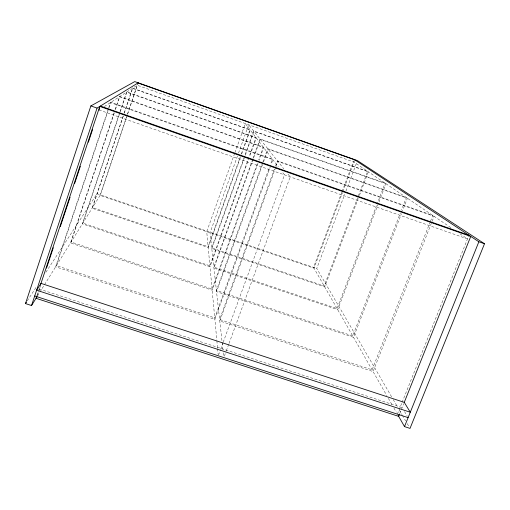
<?xml version="1.0" encoding="UTF-8"?>
<svg xmlns="http://www.w3.org/2000/svg" width="510" height="510" viewBox="0 0 510 510"><rect width="100%" height="100%" fill="white"/><g stroke="black" fill="none" stroke-linecap="round" stroke-linejoin="round"><path stroke-width="0.38" stroke-dasharray="2.55 1.91" d="M37.045 295.271L38.55 290.738M38.805 289.986L39.831 286.881M37.523 295.213L38.524 292.198M38.773 291.446L40.526 286.167M108.42 108.63L55.641 266.813L214.876 319.362L270.179 167.146M108.675 107.878L110.434 102.606L272.888 159.681L271.263 164.163M108.12 110.587L56.387 265.608L214.742 317.896L269.446 167.274M109.127 107.578L110.887 102.312L272.423 159.075L270.529 164.297M114.132 112.595L70.482 242.964L212.166 290.196L258.003 163.276M115.139 109.58L119.429 96.772L263.664 147.594L259.08 160.287M114.234 113.118L71.069 242.02L212.058 289.036L257.633 162.798M115.496 109.35L119.786 96.537L263.294 147.116L258.71 159.815M119.773 112.449L82.365 223.871L209.992 266.755L248.478 159.649M120.028 111.696L126.601 92.119L256.281 137.929L249.549 156.653M119.295 114.546L82.843 223.099L209.903 265.806L248.211 159.165M120.309 111.531L126.888 91.934L255.982 137.534L248.478 158.419M123.108 116.223L92.1 208.227L208.201 247.497L240.605 156.959M124.07 113.214L132.727 87.624M123.331 115.961L92.501 207.589L208.125 246.712L240.337 156.697M124.344 112.959L132.683 88.173L249.996 129.699L240.605 155.952M126.537 116.911L100.075 195.419L313.988 268.164L342.49 192.499M127.551 113.896L137.789 83.519M127.283 115.164L100.406 194.884L39.933 292.045M127.532 114.412L137.929 83.576M234.664 153.382L206.728 231.693L216.795 339.966M234.931 152.637L245.304 123.554L278.275 166.738M237.469 156.047L210.037 232.815L222.086 341.796M238.533 153.064L248.657 124.74L283.758 168.804M241.676 153.963L250.244 130.018L132.447 88.326M244.494 156.468L211.707 247.924L324.162 285.97L367.659 171.341L253.629 130.981L244.762 155.722M244.239 158.227L211.797 248.714L324.691 286.9L358.23 198.556M245.31 155.238L253.891 131.312L368.379 171.832L359.359 195.585M252.692 159.184L213.83 267.132L337.065 308.55L376.858 204.669M252.96 158.438L259.972 138.95L385.101 183.147L377.145 203.93M253.011 159.553L213.939 268.081L337.703 309.672L385.968 183.734L260.291 139.345L253.285 158.801M262.593 162.856L216.412 290.49L352.71 335.937L400.318 213.072M262.86 162.11L267.724 148.678L406.342 197.529L401.466 210.107M262.446 164.832L216.546 291.656L353.494 337.308L401.383 213.779M263.523 161.848L268.113 149.162L407.407 198.25L402.53 210.821M274.405 169.059L219.625 319.509L372.077 369.846L429.86 222.806M275.496 166.062L277.402 160.822L432.76 215.418L430.153 222.067M275.719 167.407L219.784 320.981L373.059 371.56L431.779 222.239M275.993 166.662L277.893 161.44L434.106 216.323L432.072 221.499M218.535 355.024L220.454 349.79M220.728 349.044L222.915 343.064M223.189 342.318L284.491 174.879L282.1 171.749M224.381 356.095L226.026 351.613M226.3 350.867L228.767 344.148M229.041 343.396L290.184 176.868L287.219 173.145M341.847 192.206L313.542 267.374L386.784 395.588M342.127 191.46L353.615 160.95M342.771 191.76L354.507 160.593M391.603 396.818L316.755 268.47L344.805 194.087M345.927 191.11L356.592 162.843M397.379 414.133L401.816 403.047M402.116 402.307L468.977 235.25M399.834 413.412L403.735 403.671M37.415 296.093L39.512 292.721M27.234 300.919L36.771 286.276M45.874 272.295L97.027 193.736L316.755 268.47M104.327 106.564L137.215 85.234L353.959 162.065L451.752 228.27M39.136 288.985L402.154 407.617L402.951 408.95M99.067 109.975L467.504 238.935L458.968 233.153M404.538 411.621L407.318 416.294M393.21 399.566L397.214 406.432M399.215 409.861L402.014 414.668M402.415 415.35L405.616 420.846M407.216 423.587L409.218 427.023M388.359 398.342L392.298 405.233M393.873 407.994L396.238 412.125M222.175 342.586L222.959 349.688M223.31 352.85L223.66 356.005M216.865 340.756L217.528 347.871M217.604 348.661L218.114 354.189"/><path stroke-width="0.76" d="M37.02 296.718L31.531 305.541L25.5 303.584L90.869 105.921L134.755 81.606L357.433 160.612L484.5 243.748L410.021 428.394L404.506 426.602L398.208 415.573M31.531 305.541L97.053 108.088L138.184 82.824M36.796 296.029L36.044 298.293L398.654 416.358L399.54 414.145M40.296 285.485L99.781 106.411L470.743 236.41L404.264 402.345L410.289 412.233L36.618 290.209L40.998 283.381L404.264 402.358M46.537 268.081L53.295 247.732M60.307 226.631L70.074 197.236M74.581 183.67L80.344 166.337M88.351 142.22L92.61 129.406M99.067 109.975L99.718 108.012M404.506 426.602L478.864 241.772L354.176 159.458M25.5 303.584L26.367 302.251M34.712 295.966L408.115 417.633M100.374 106.048L468.977 235.25M90.869 105.921L97.053 108.088M478.864 241.772L484.5 243.748M137.987 82.945L354.788 159.859"/></g></svg>
